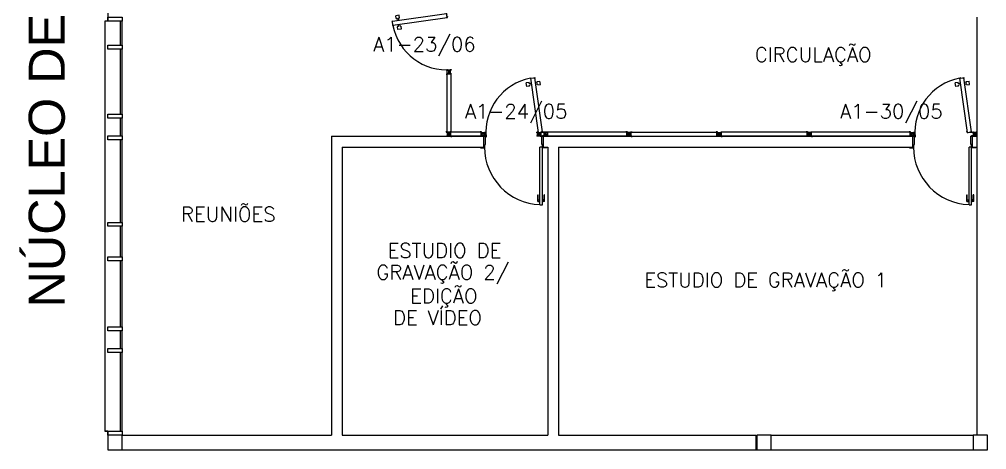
# Model space of a CAD drawing. Header units: millimetres. Extents: x 2280 to 2568, y 1267 to 1403.
# Drawn here: x 2298.8 to 2312.22, y 1266.86 to 1272.83 of the extents above; entities that cross this region are included whole.
import ezdxf
from ezdxf.enums import TextEntityAlignment as Align

# ---------------------------------------------------------------- set-up
doc = ezdxf.new("R2010")
doc.units = ezdxf.units.MM
for name, color, linetype in [('3', 3, 'Continuous'), ('ALV', 2, 'Continuous'), ('ALVENARIA', 2, 'Continuous'), ('DIV', 2, 'Continuous'), ('ENDEREÇO NOVO', 2, 'Continuous'), ('ESQ', 1, 'Continuous'), ('ESTRUT', 2, 'Continuous'), ('MACANETA', 2, 'Continuous'), ('MARCO', 2, 'Continuous'), ('PL-Áreas-Depto', 2, 'Continuous'), ('PORTA', 2, 'Continuous'), ('TEXTO', 2, 'Continuous'), ('USO', 2, 'Continuous')]:
    doc.layers.add(name, color=color, linetype=linetype)
doc.styles.get("Standard").update_dxf_attribs({"font": 'arial.ttf'})
doc.styles.add('UNB-100', font='simplex.shx', dxfattribs={"height": 0.2})

# ---------------------------------------------------------------- blocks, each defined once
blk = doc.blocks.new('PLXD')
at = {"color": 1}
for p, q in [((-0.194, 0.727), (-0.233, 0.723)), ((-0.229, 0.673), (-0.233, 0.723)), ((-0.189, 0.677), (-0.229, 0.673)), ((-0.192, 0.712), (-0.194, 0.727)), ((-0.164, 0.714), (-0.192, 0.712)), ((-0.162, 0.694), (-0.19, 0.692)), ((-0.189, 0.677), (-0.19, 0.692)), ((-0.107, 0.719), (-0.079, 0.722)), ((-0.106, 0.7), (-0.077, 0.702)), ((-0.08, 0.737), (-0.041, 0.74)), ((-0.079, 0.722), (-0.08, 0.737)), ((-0.076, 0.687), (-0.077, 0.702)), ((-0.076, 0.687), (-0.036, 0.691)), ((-0.036, 0.691), (-0.041, 0.74))]:
    blk.add_line(p, q, dxfattribs=at)
at = {"color": 2}
for p, q in [((-0.172, 0.786), (-0.161, 0.787)), ((-0.172, 0.786), (-0.171, 0.772)), ((-0.169, 0.772), (-0.171, 0.772)), ((-0.17, 0.784), (-0.114, 0.789)), ((-0.17, 0.784), (-0.103, 0.028)), ((-0.159, 0.792), (-0.161, 0.792)), ((-0.161, 0.792), (-0.161, 0.787)), ((-0.159, 0.792), (-0.159, 0.787)), ((-0.159, 0.787), (-0.126, 0.79)), ((-0.124, 0.795), (-0.126, 0.795)), ((-0.124, 0.795), (-0.124, 0.79)), ((-0.124, 0.79), (-0.112, 0.791)), ((-0.114, 0.789), (-0.046, 0.033)), ((-0.112, 0.791), (-0.11, 0.777)), ((-0.105, 0.026), (-0.106, 0.04)), ((-0.104, 0.04), (-0.106, 0.04)), ((-0.105, 0.026), (-0.093, 0.027)), ((-0.103, 0.028), (-0.046, 0.033)), ((-0.092, 0.022), (-0.093, 0.027)), ((-0.09, 0.022), (-0.092, 0.022)), ((-0.091, 0.027), (-0.058, 0.03)), ((-0.09, 0.022), (-0.091, 0.027)), ((-0.057, 0.025), (-0.058, 0.03)), ((-0.055, 0.025), (-0.057, 0.025)), ((-0.056, 0.03), (-0.044, 0.031)), ((-0.055, 0.025), (-0.056, 0.03)), ((-0.045, 0.045), (-0.047, 0.045)), ((-0.044, 0.031), (-0.045, 0.045)), ((-0.008, 0), (0.006, 0)), ((0, 0.007), (0, -0.006))]:
    blk.add_line(p, q, dxfattribs=at)
for p, q in [((-0.126, 0.795), (-0.126, 0.79)), ((-0.11, 0.777), (-0.112, 0.777))]:
    blk.add_line(p, q)
at = {"color": 1}
blk.add_arc((-0.064, 0.029), 0.764, 98.125, 182.1419, dxfattribs=at)
blk = doc.blocks.new('MTDIV')
for p, q in [((-0.0285, 0.0185), (-0.0285, 0.0285)), ((-0.0185, 0.0285), (-0.0285, 0.0285)), ((-0.0265, 0.0185), (-0.0285, 0.0185)), ((-0.0265, 0.0235), (-0.0265, 0.0265)), ((-0.0265, 0.0265), (-0.0185, 0.0265)), ((-0.0265, 0.0235), (0.0265, 0.0235)), ((-0.0215, 0.0235), (-0.0265, 0.0235)), ((-0.0265, 0.0185), (-0.0265, 0.0215)), ((-0.0265, 0.0215), (-0.0235, 0.0215)), ((-0.0235, 0.0215), (-0.0235, -0.0215)), ((-0.0215, 0.0235), (-0.0215, 0.0215)), ((-0.0215, 0.0215), (0.0215, 0.0215)), ((-0.0215, 0.0195), (0.0195, 0.0195)), ((-0.0215, 0.0195), (-0.0215, -0.0195)), ((-0.0185, 0.0265), (-0.0185, 0.0285)), ((-0.0049, 0), (0.0049, 0)), ((0, -0.0049), (0, 0.0049)), ((0.0115, 0.0095), (0.0115, 0.0075)), ((0.0195, 0.0095), (0.0115, 0.0095)), ((0.0215, 0.0075), (0.0115, 0.0075)), ((0.0135, 0.0075), (0.0135, 0.0055)), ((0.0215, 0.0055), (0.0135, 0.0055)), ((0.0185, 0.0265), (0.0185, 0.0285)), ((0.0185, 0.0285), (0.0285, 0.0285)), ((0.0185, 0.0265), (0.0265, 0.0265)), ((0.0195, 0.0195), (0.0195, 0.0095)), ((0.0215, 0.0235), (0.0215, 0.0075)), ((0.0215, 0.0235), (0.0265, 0.0235)), ((0.0215, 0.0055), (0.0215, -0.0055)), ((0.0235, 0.0215), (0.0235, -0.0215)), ((0.0265, 0.0215), (0.0235, 0.0215)), ((0.0265, 0.0235), (0.0265, 0.0265)), ((0.0265, 0.0185), (0.0265, 0.0215)), ((0.0265, 0.0185), (0.0285, 0.0185)), ((0.0285, 0.0185), (0.0285, 0.0285)), ((-0.0285, -0.0185), (-0.0285, -0.0285)), ((-0.0285, -0.0185), (-0.0265, -0.0185)), ((-0.0185, -0.0285), (-0.0285, -0.0285)), ((-0.0265, -0.0185), (-0.0265, -0.0215)), ((-0.0265, -0.0215), (-0.0235, -0.0215)), ((0.0265, -0.0235), (-0.0265, -0.0235)), ((-0.0265, -0.0235), (-0.0265, -0.0265)), ((-0.0215, -0.0235), (-0.0265, -0.0235)), ((-0.0185, -0.0265), (-0.0265, -0.0265)), ((-0.0215, -0.0195), (0.0195, -0.0195)), ((-0.0215, -0.0215), (0.0215, -0.0215)), ((-0.0215, -0.0215), (-0.0215, -0.0235)), ((-0.0185, -0.0265), (-0.0185, -0.0285)), ((0.0115, -0.0075), (0.0115, -0.0095)), ((0.0215, -0.0075), (0.0115, -0.0075)), ((0.0195, -0.0095), (0.0115, -0.0095)), ((0.0135, -0.0055), (0.0135, -0.0075)), ((0.0215, -0.0055), (0.0135, -0.0055)), ((0.0185, -0.0265), (0.0185, -0.0285)), ((0.0265, -0.0265), (0.0185, -0.0265)), ((0.0185, -0.0285), (0.0285, -0.0285)), ((0.0195, -0.0095), (0.0195, -0.0195)), ((0.0215, -0.0075), (0.0215, -0.0235)), ((0.0215, -0.0235), (0.0265, -0.0235)), ((0.0265, -0.0215), (0.0235, -0.0215)), ((0.0265, -0.0185), (0.0265, -0.0215)), ((0.0285, -0.0185), (0.0265, -0.0185)), ((0.0265, -0.0235), (0.0265, -0.0265)), ((0.0285, -0.0185), (0.0285, -0.0285))]:
    blk.add_line(p, q)
blk = doc.blocks.new('DOOR-80')
at = {"layer": 'MACANETA', "color": 1}
for p, q in [((-0.08, -0.755), (-0.08, -0.665)), ((-0.08, -0.665), (-0.075, -0.665)), ((-0.075, -0.755), (-0.075, -0.665)), ((0.01, -0.755), (0.01, -0.665)), ((0.015, -0.665), (0.01, -0.665)), ((0.015, -0.755), (0.015, -0.665)), ((-0.08, -0.755), (-0.053, -0.755)), ((-0.075, -0.735), (-0.053, -0.735)), ((-0.053, -0.728), (-0.05, -0.728)), ((-0.053, -0.763), (-0.053, -0.728)), ((-0.053, -0.763), (-0.05, -0.763)), ((-0.012, -0.728), (-0.015, -0.728)), ((-0.012, -0.763), (-0.015, -0.763)), ((-0.012, -0.763), (-0.012, -0.728)), ((0.01, -0.735), (-0.012, -0.735)), ((0.015, -0.755), (-0.012, -0.755))]:
    blk.add_line(p, q, dxfattribs=at)
at = {"layer": 'PORTA'}
for p, q in [((-0.05, -0.8), (-0.05, 0)), ((-0.015, 0), (-0.05, 0)), ((-0.015, -0.8), (-0.015, 0)), ((-0.05, -0.8), (-0.015, -0.8))]:
    blk.add_line(p, q, dxfattribs=at)
at = {"layer": 'PORTA', "color": 1}
blk.add_arc((-0.02, 0), 0.8, 180, 267.8509, dxfattribs=at)
blk = doc.blocks.new('DIV125')
for p, q in [((0, -0.011), (0, 0.011)), ((0.024, 0.018), (0.028, 0.018)), ((0.024, 0.018), (0.024, 0.016)), ((0.024, 0.016), (0.028, 0.016)), ((0.028, 0.03), (0.043, 0.03)), ((0.028, 0.018), (0.028, 0.03)), ((0.028, -0.017), (0.028, 0.016)), ((0.03, 0.028), (1.219, 0.028)), ((0.03, -0.029), (0.03, 0.028)), ((0.043, 0.03), (0.043, 0.028)), ((1.221, 0.03), (1.207, 0.03)), ((1.207, 0.03), (1.207, 0.028)), ((1.219, -0.029), (1.219, 0.028)), ((1.221, 0.018), (1.221, 0.03)), ((1.226, 0.018), (1.221, 0.018)), ((1.221, -0.017), (1.221, 0.016)), ((1.226, 0.016), (1.221, 0.016)), ((1.226, 0.018), (1.226, 0.016)), ((1.25, -0.011), (1.25, 0.011)), ((0.01, 0), (-0.012, 0)), ((0.024, -0.017), (0.028, -0.017)), ((0.024, -0.017), (0.024, -0.019)), ((0.024, -0.019), (0.028, -0.019)), ((0.028, -0.031), (0.028, -0.019)), ((0.028, -0.031), (0.043, -0.031)), ((0.03, -0.029), (1.219, -0.029)), ((0.043, -0.029), (0.043, -0.031)), ((1.207, -0.029), (1.207, -0.031)), ((1.221, -0.031), (1.207, -0.031)), ((1.226, -0.017), (1.221, -0.017)), ((1.221, -0.031), (1.221, -0.019)), ((1.226, -0.019), (1.221, -0.019)), ((1.226, -0.017), (1.226, -0.019)), ((1.24, 0), (1.262, 0))]:
    blk.add_line(p, q)

msp = doc.modelspace()

# ---------------------------------------------------------------- linework, layer by layer
at = {"layer": 'ALV'}
for p, q in [((2309.019, 1267.058), (2309.019, 1266.858)), ((2309.228, 1267.058), (2309.228, 1266.858)), ((2312.032, 1267.058), (2312.032, 1266.858))]:
    msp.add_line(p, q, dxfattribs=at)
at = {"layer": 'ALVENARIA'}
for p, q in [((2312.082, 1272.858), (2312.082, 1267.058)), ((2303.132, 1271.208), (2303.132, 1267.058)), ((2303.132, 1271.208), (2305.245, 1271.208)), ((2305.245, 1271.058), (2305.245, 1271.208)), ((2306.075, 1271.208), (2306.06, 1271.208)), ((2306.075, 1271.208), (2311.195, 1271.208)), ((2306.075, 1271.058), (2306.075, 1271.208)), ((2306.075, 1271.208), (2306.132, 1271.208)), ((2311.195, 1271.058), (2311.195, 1271.208)), ((2312.025, 1271.058), (2312.025, 1271.208)), ((2312.025, 1271.208), (2312.082, 1271.208)), ((2303.282, 1271.058), (2303.282, 1267.058)), ((2303.282, 1271.058), (2305.245, 1271.058)), ((2306.075, 1271.058), (2306.132, 1271.058)), ((2306.075, 1271.058), (2306.132, 1271.058)), ((2306.132, 1271.058), (2306.132, 1267.058)), ((2306.282, 1271.058), (2311.195, 1271.058)), ((2306.282, 1271.058), (2306.282, 1267.058)), ((2312.025, 1271.058), (2312.082, 1271.058)), ((2300.232, 1267.058), (2303.132, 1267.058)), ((2303.282, 1267.058), (2306.132, 1267.058)), ((2306.282, 1267.058), (2309.019, 1267.058)), ((2309.228, 1267.058), (2312.032, 1267.058)), ((2300.232, 1266.858), (2309.019, 1266.858)), ((2309.228, 1266.858), (2312.032, 1266.858))]:
    msp.add_line(p, q, dxfattribs=at)
at = {"layer": 'DIV'}
for p, q in [((2304.73, 1272.075), (2304.742, 1272.075)), ((2304.73, 1272.075), (2304.73, 1272.06)), ((2304.732, 1272.06), (2304.73, 1272.06)), ((2304.732, 1272.073), (2304.789, 1272.073)), ((2304.732, 1272.073), (2304.732, 1271.267)), ((2304.744, 1272.08), (2304.742, 1272.08)), ((2304.742, 1272.08), (2304.742, 1272.075)), ((2304.744, 1272.08), (2304.744, 1272.075)), ((2304.744, 1272.075), (2304.777, 1272.075)), ((2304.75, 1272.103), (2304.772, 1272.103)), ((2304.761, 1272.093), (2304.761, 1272.115)), ((2304.779, 1272.08), (2304.777, 1272.08)), ((2304.777, 1272.08), (2304.777, 1272.075)), ((2304.779, 1272.08), (2304.779, 1272.075)), ((2304.779, 1272.075), (2304.791, 1272.075)), ((2304.789, 1272.073), (2304.789, 1271.267)), ((2304.791, 1272.06), (2304.789, 1272.06)), ((2304.791, 1272.075), (2304.791, 1272.06)), ((2304.732, 1271.28), (2304.73, 1271.28)), ((2304.73, 1271.265), (2304.73, 1271.28)), ((2304.73, 1271.265), (2304.742, 1271.265)), ((2304.732, 1271.267), (2304.789, 1271.267)), ((2304.742, 1271.26), (2304.742, 1271.265)), ((2304.744, 1271.26), (2304.742, 1271.26)), ((2304.744, 1271.265), (2304.777, 1271.265)), ((2304.744, 1271.26), (2304.744, 1271.265)), ((2304.771, 1271.237), (2304.749, 1271.237)), ((2304.75, 1271.237), (2304.772, 1271.237)), ((2304.761, 1271.226), (2304.761, 1271.248)), ((2304.777, 1271.26), (2304.777, 1271.265)), ((2304.779, 1271.26), (2304.777, 1271.26)), ((2304.779, 1271.265), (2304.791, 1271.265)), ((2304.779, 1271.26), (2304.779, 1271.265)), ((2304.784, 1271.255), (2304.789, 1271.255)), ((2304.784, 1271.255), (2304.784, 1271.253)), ((2304.784, 1271.253), (2304.789, 1271.253)), ((2304.784, 1271.22), (2304.789, 1271.22)), ((2304.784, 1271.22), (2304.784, 1271.218)), ((2304.784, 1271.218), (2304.789, 1271.218)), ((2304.791, 1271.28), (2304.789, 1271.28)), ((2304.789, 1271.267), (2304.804, 1271.267)), ((2304.789, 1271.255), (2304.789, 1271.267)), ((2304.789, 1271.22), (2304.789, 1271.253)), ((2304.789, 1271.206), (2304.789, 1271.218)), ((2304.789, 1271.206), (2304.804, 1271.206)), ((2304.791, 1271.265), (2304.791, 1271.28)), ((2304.791, 1271.208), (2304.791, 1271.265)), ((2305.208, 1271.265), (2304.791, 1271.265)), ((2305.208, 1271.208), (2304.791, 1271.208)), ((2304.804, 1271.267), (2304.804, 1271.265)), ((2304.804, 1271.208), (2304.804, 1271.206)), ((2305.195, 1271.267), (2305.195, 1271.265)), ((2305.21, 1271.267), (2305.195, 1271.267)), ((2305.195, 1271.208), (2305.195, 1271.206)), ((2305.21, 1271.206), (2305.195, 1271.206)), ((2305.208, 1271.208), (2305.208, 1271.265)), ((2305.21, 1271.255), (2305.21, 1271.267)), ((2305.215, 1271.255), (2305.21, 1271.255)), ((2305.215, 1271.253), (2305.21, 1271.253)), ((2305.21, 1271.22), (2305.21, 1271.253)), ((2305.215, 1271.22), (2305.21, 1271.22)), ((2305.215, 1271.218), (2305.21, 1271.218)), ((2305.21, 1271.206), (2305.21, 1271.218)), ((2305.215, 1271.255), (2305.215, 1271.253)), ((2305.215, 1271.22), (2305.215, 1271.218)), ((2309.771, 1271.237), (2309.749, 1271.237)), ((2309.761, 1271.226), (2309.761, 1271.248)), ((2309.784, 1271.255), (2309.789, 1271.255)), ((2309.784, 1271.255), (2309.784, 1271.253)), ((2309.784, 1271.253), (2309.789, 1271.253)), ((2309.784, 1271.22), (2309.789, 1271.22)), ((2309.784, 1271.22), (2309.784, 1271.218)), ((2309.784, 1271.218), (2309.789, 1271.218)), ((2309.789, 1271.267), (2309.804, 1271.267)), ((2309.789, 1271.255), (2309.789, 1271.267)), ((2309.789, 1271.22), (2309.789, 1271.253)), ((2309.789, 1271.206), (2309.789, 1271.218)), ((2309.789, 1271.206), (2309.804, 1271.206)), ((2309.791, 1271.208), (2309.791, 1271.265)), ((2311.158, 1271.265), (2309.791, 1271.265)), ((2311.158, 1271.208), (2309.791, 1271.208)), ((2309.804, 1271.267), (2309.804, 1271.265)), ((2309.804, 1271.208), (2309.804, 1271.206)), ((2311.16, 1271.267), (2311.145, 1271.267)), ((2311.145, 1271.267), (2311.145, 1271.265)), ((2311.145, 1271.208), (2311.145, 1271.206)), ((2311.16, 1271.206), (2311.145, 1271.206)), ((2311.158, 1271.208), (2311.158, 1271.265)), ((2311.16, 1271.255), (2311.16, 1271.267)), ((2311.165, 1271.255), (2311.16, 1271.255)), ((2311.16, 1271.22), (2311.16, 1271.253)), ((2311.165, 1271.253), (2311.16, 1271.253)), ((2311.165, 1271.22), (2311.16, 1271.22)), ((2311.16, 1271.206), (2311.16, 1271.218)), ((2311.165, 1271.218), (2311.16, 1271.218)), ((2311.165, 1271.255), (2311.165, 1271.253)), ((2311.165, 1271.22), (2311.165, 1271.218))]:
    msp.add_line(p, q, dxfattribs=at)
at = {"layer": 'ESQ'}
for p, q in [((2300.032, 1272.803), (2299.992, 1272.803)), ((2299.992, 1272.803), (2299.992, 1267.113)), ((2300.032, 1272.803), (2300.032, 1272.803)), ((2300.207, 1272.473), (2300.207, 1272.803)), ((2300.232, 1272.473), (2300.232, 1272.803)), ((2300.207, 1271.513), (2300.207, 1272.418)), ((2300.232, 1271.513), (2300.232, 1272.418)), ((2300.207, 1271.213), (2300.207, 1271.458)), ((2300.232, 1271.213), (2300.232, 1271.458)), ((2300.207, 1270.013), (2300.207, 1271.158)), ((2300.232, 1270.013), (2300.232, 1271.158)), ((2300.207, 1269.533), (2300.207, 1269.958)), ((2300.232, 1269.533), (2300.232, 1269.958)), ((2300.207, 1268.563), (2300.207, 1269.478)), ((2300.232, 1268.563), (2300.232, 1269.478)), ((2300.207, 1268.263), (2300.207, 1268.508)), ((2300.232, 1268.263), (2300.232, 1268.508)), ((2300.207, 1267.113), (2300.207, 1268.208)), ((2300.232, 1267.113), (2300.232, 1268.208)), ((2300.032, 1267.113), (2299.992, 1267.113))]:
    msp.add_line(p, q, dxfattribs=at)
for points in [[(2300.232, 1272.803), (2300.032, 1272.803), (2300.032, 1272.858), (2300.232, 1272.858)], [(2300.232, 1272.418), (2300.032, 1272.418), (2300.032, 1272.473), (2300.232, 1272.473)], [(2300.232, 1271.458), (2300.032, 1271.458), (2300.032, 1271.513), (2300.232, 1271.513)], [(2300.232, 1271.158), (2300.032, 1271.158), (2300.032, 1271.213), (2300.232, 1271.213)], [(2300.232, 1269.958), (2300.032, 1269.958), (2300.032, 1270.013), (2300.232, 1270.013)], [(2300.232, 1269.478), (2300.032, 1269.478), (2300.032, 1269.533), (2300.232, 1269.533)], [(2300.232, 1268.508), (2300.032, 1268.508), (2300.032, 1268.563), (2300.232, 1268.563)], [(2300.232, 1268.208), (2300.032, 1268.208), (2300.032, 1268.263), (2300.232, 1268.263)], [(2300.232, 1267.058), (2300.032, 1267.058), (2300.032, 1267.113), (2300.232, 1267.113)]]:
    msp.add_lwpolyline(points, close=True, dxfattribs=at)
at = {"layer": 'ESTRUT'}
for points in [[(2300.232, 1267.058), (2300.032, 1267.058), (2300.032, 1266.858), (2300.232, 1266.858)], [(2309.232, 1267.058), (2309.032, 1267.058), (2309.032, 1266.858), (2309.232, 1266.858)], [(2312.232, 1267.058), (2312.032, 1267.058), (2312.032, 1266.858), (2312.232, 1266.858)]]:
    msp.add_lwpolyline(points, close=True, dxfattribs=at)
at = {"layer": 'MARCO'}
for p, q in [((2305.245, 1271.208), (2305.26, 1271.208)), ((2305.27, 1271.208), (2305.26, 1271.208)), ((2305.27, 1271.093), (2305.27, 1271.208)), ((2306.05, 1271.208), (2306.06, 1271.208)), ((2306.05, 1271.093), (2306.05, 1271.208)), ((2306.06, 1271.208), (2306.06, 1271.218)), ((2306.06, 1271.218), (2306.075, 1271.218)), ((2311.195, 1271.208), (2311.21, 1271.208)), ((2311.22, 1271.208), (2311.21, 1271.208)), ((2311.22, 1271.093), (2311.22, 1271.208)), ((2312, 1271.093), (2312, 1271.208)), ((2312, 1271.208), (2312.01, 1271.208)), ((2312.01, 1271.218), (2312.025, 1271.218)), ((2312.01, 1271.208), (2312.01, 1271.218)), ((2312.025, 1271.208), (2312.01, 1271.208)), ((2305.2, 1271.058), (2305.2, 1271.048)), ((2305.2, 1271.048), (2305.25, 1271.048)), ((2305.245, 1271.058), (2305.25, 1271.058)), ((2305.25, 1271.058), (2305.26, 1271.058)), ((2305.25, 1271.048), (2305.25, 1271.058)), ((2305.26, 1271.058), (2305.26, 1271.093)), ((2305.26, 1271.093), (2305.27, 1271.093)), ((2306.06, 1271.093), (2306.05, 1271.093)), ((2306.06, 1271.058), (2306.06, 1271.093)), ((2306.07, 1271.058), (2306.06, 1271.058)), ((2306.075, 1271.058), (2306.07, 1271.058)), ((2306.07, 1271.048), (2306.07, 1271.058)), ((2306.12, 1271.048), (2306.07, 1271.048)), ((2306.12, 1271.058), (2306.12, 1271.048)), ((2311.15, 1271.058), (2311.15, 1271.048)), ((2311.15, 1271.048), (2311.2, 1271.048)), ((2311.195, 1271.058), (2311.2, 1271.058)), ((2311.2, 1271.048), (2311.2, 1271.058)), ((2311.2, 1271.058), (2311.21, 1271.058)), ((2311.21, 1271.058), (2311.21, 1271.093)), ((2311.21, 1271.093), (2311.22, 1271.093)), ((2312.01, 1271.093), (2312, 1271.093)), ((2312.01, 1271.058), (2312.01, 1271.093)), ((2312.02, 1271.058), (2312.01, 1271.058)), ((2312.02, 1271.048), (2312.02, 1271.058)), ((2312.025, 1271.058), (2312.02, 1271.058)), ((2312.07, 1271.048), (2312.02, 1271.048)), ((2312.07, 1271.058), (2312.07, 1271.048))]:
    msp.add_line(p, q, dxfattribs=at)
at = {"layer": 'PL-Áreas-Depto'}
msp.add_lwpolyline([(2299.992, 1284.803), (2299.992, 1279.113), (2300.032, 1279.113), (2300.032, 1278.803), (2299.992, 1278.803), (2299.992, 1273.113), (2300.032, 1273.113), (2300.032, 1272.803), (2299.992, 1272.803), (2299.992, 1267.113), (2300.032, 1267.113), (2300.032, 1266.858), (2312.232, 1266.858)], dxfattribs=at)

# ---------------------------------------------------------------- block references
at = {"layer": '3', "rotation": 359.9999999948552}
for p in [(2306.075, 1271.058), (2312.025, 1271.058)]:
    msp.add_blockref('DOOR-80', p, dxfattribs=at)
at = {"layer": 'DIV'}
for p, rotation in [((2304.761, 1272.958), 92.91590998591951), ((2306.104, 1271.237), 2.915909985919501), ((2312.054, 1271.237), 2.915909985919501)]:
    msp.add_blockref('PLXD', p, dxfattribs=dict(at, rotation=rotation))
at = {"layer": 'DIV', "xscale": -1, "rotation": 180}
msp.add_blockref('MTDIV', (2304.761, 1272.103), dxfattribs=at)
at = {"layer": 'DIV'}
for name, p in [('MTDIV', (2304.761, 1271.237)), ('MTDIV', (2305.238, 1271.237)), ('MTDIV', (2306.011, 1271.237)), ('DIV125', (2307.261, 1271.237)), ('MTDIV', (2308.511, 1271.237)), ('MTDIV', (2311.188, 1271.237))]:
    msp.add_blockref(name, p, dxfattribs=at)
at = {"layer": 'DIV', "xscale": -1}
for name, p in [('DIV125', (2307.261, 1271.237)), ('MTDIV', (2306.104, 1271.237)), ('MTDIV', (2307.261, 1271.237)), ('DIV125', (2309.761, 1271.237)), ('MTDIV', (2309.761, 1271.237)), ('MTDIV', (2312.054, 1271.237))]:
    msp.add_blockref(name, p, dxfattribs=at)

# ---------------------------------------------------------------- texts
at = {"layer": 'ENDEREÇO NOVO', "style": 'UNB-100'}
for s, p in [('A1-23/06', (2303.711, 1272.384)), ('A1-24/05', (2304.983, 1271.454)), ('A1-30/05', (2310.187, 1271.454))]:
    msp.add_text(s, height=0.2, dxfattribs=at).set_placement(p)
at = {"layer": 'TEXTO', "style": 'UNB-100'}
for s, p in [('CIRCULAÇÃO', (2309.815, 1272.241)), ('REUNIÕES', (2301.703, 1270.026)), ('ESTUDIO DE ', (2304.769, 1269.522)), ('GRAVAÇÃO 2/', (2304.678, 1269.22)), ('ESTUDIO DE GRAVAÇÃO 1', (2309.155, 1269.113)), ('EDIÇÃO', (2304.692, 1268.89)), ('DE VÍDEO', (2304.605, 1268.589))]:
    msp.add_text(s, height=0.2, dxfattribs=at).set_placement(p, align=Align.CENTER)
at = {"layer": 'USO'}
msp.add_text('NÚCLEO DE MULTIMIDIA E INTERNET', height=0.5, rotation=90, dxfattribs=at).set_placement((2299.435, 1268.831))

doc.saveas('drawing.dxf')
